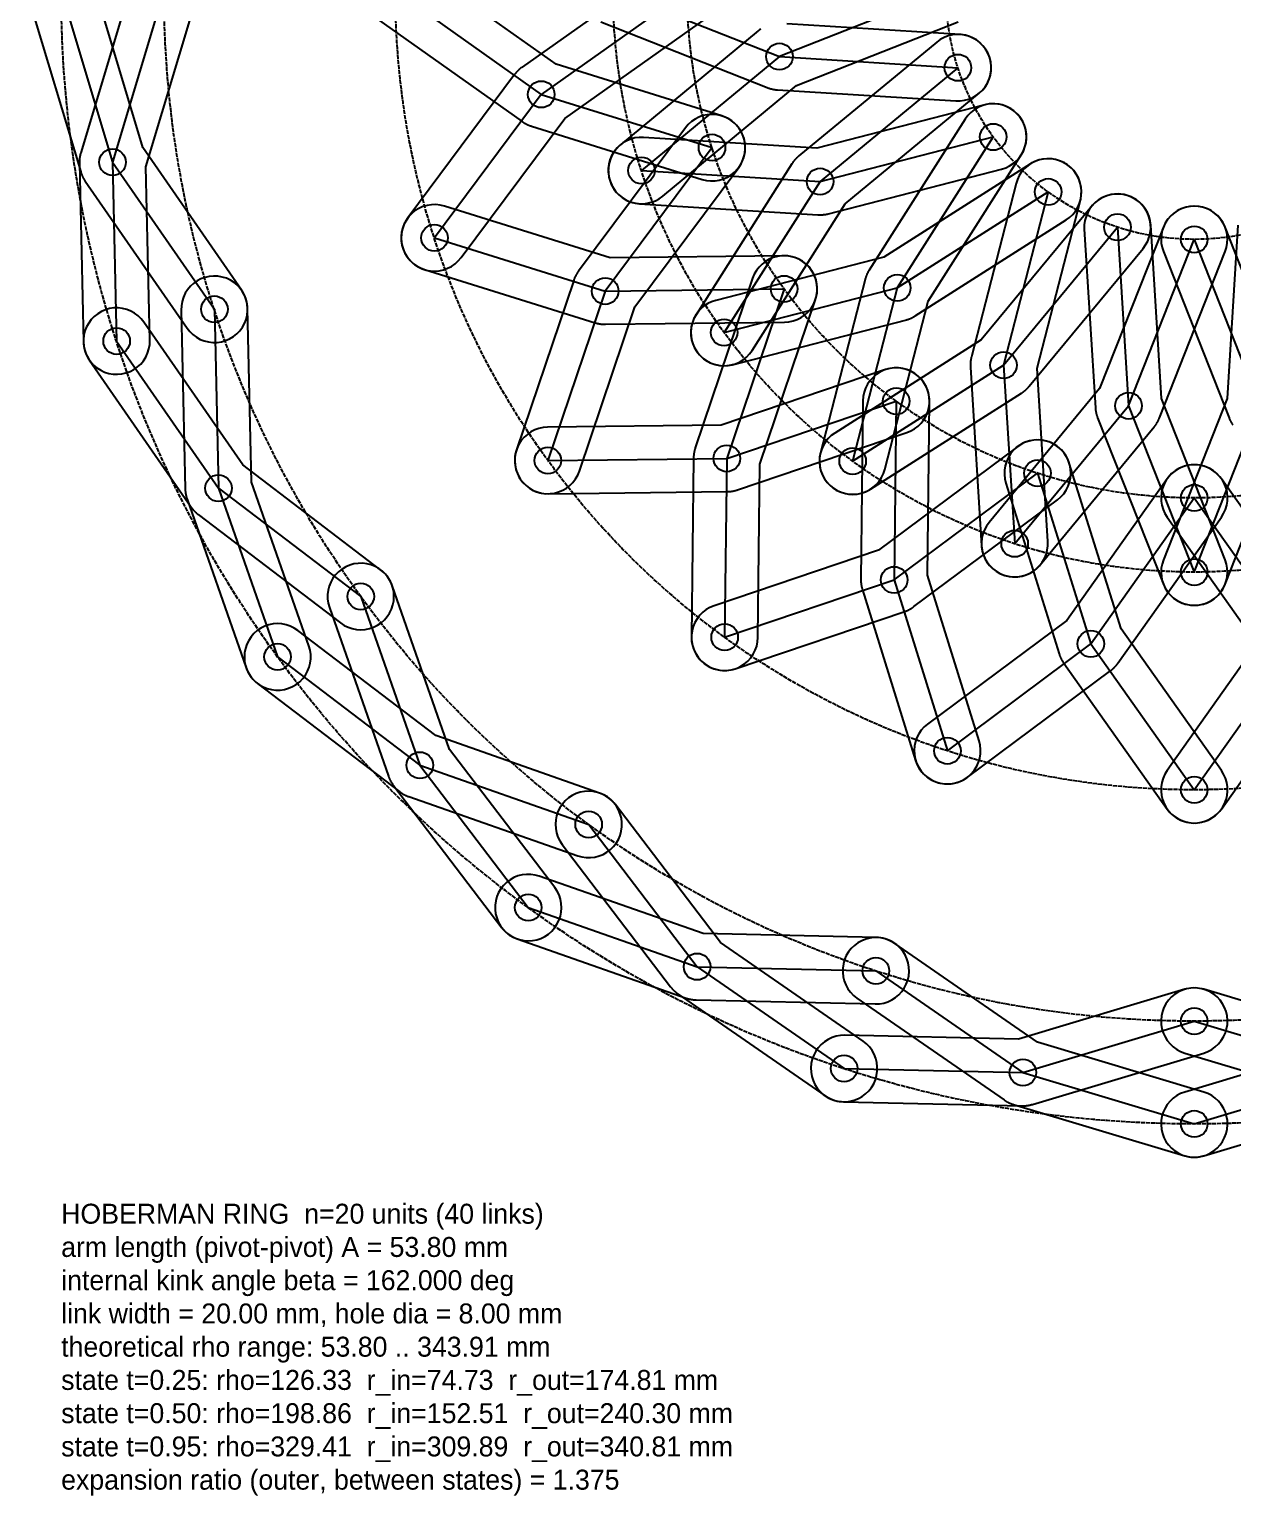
# Model space of a CAD drawing. Header units: millimetres. Extents: x -351 to 419, y -453 to 351.
# Drawn here: x -350.4 to 11.5, y -452.6 to -11.5 of the extents above; entities that cross this region are included whole.
import ezdxf

# ---------------------------------------------------------------- set-up
doc = ezdxf.new("R2010")
doc.units = ezdxf.units.MM
doc.linetypes.add('DASHED', pattern=[1.524, 1.27, -0.254])
for name, color, linetype in [('ANNOTATIONS', 7, 'Continuous'), ('SKELETON_25', 8, 'Continuous'), ('SKELETON_50', 8, 'Continuous'), ('SKELETON_95', 8, 'Continuous'), ('STATE_25', 3, 'Continuous'), ('STATE_50', 5, 'Continuous'), ('STATE_95', 5, 'Continuous')]:
    doc.layers.add(name, color=color, linetype=linetype)

msp = doc.modelspace()

# ---------------------------------------------------------------- linework, layer by layer
at = {"layer": 'SKELETON_25'}
for points in [[(-174.81, 0), (-124.77, -19.76), (-71.08, -23.09)], [(-74.73, 0), (-124.77, -19.76), (-166.26, -54.02)], [(-71.08, -23.09), (-112.56, -57.35), (-141.43, -102.75)], [(-166.26, -54.02), (-112.56, -57.35), (-60.46, -43.93)], [(-60.46, -43.93), (-89.33, -89.33), (-102.75, -141.43)], [(-141.43, -102.75), (-89.33, -89.33), (-43.93, -60.46)], [(-43.93, -60.46), (-57.35, -112.56), (-54.02, -166.26)], [(-102.75, -141.43), (-57.35, -112.56), (-23.09, -71.08)], [(-54.02, -166.26), (-19.76, -124.77), (0, -74.73)], [(-23.09, -71.08), (-19.76, -124.77), (0, -174.81)], [(0, -174.81), (19.76, -124.77), (23.09, -71.08)], [(0, -74.73), (19.76, -124.77), (54.02, -166.26)]]:
    msp.add_lwpolyline(points, dxfattribs=at)
at = {"layer": 'SKELETON_25', "linetype": 'DASHED'}
for radius in [174.81, 74.73]:
    msp.add_circle((0, 0), radius, dxfattribs=at)
at = {"layer": 'SKELETON_50'}
for points in [[(-240.3, 0), (-196.41, -31.11), (-145.05, -47.13)], [(-152.51, 0), (-196.41, -31.11), (-228.54, -74.26)], [(-145.05, -47.13), (-177.18, -90.28), (-194.41, -141.25)], [(-228.54, -74.26), (-177.18, -90.28), (-123.39, -89.65)], [(-123.39, -89.65), (-140.61, -140.61), (-141.25, -194.41)], [(-194.41, -141.25), (-140.61, -140.61), (-89.65, -123.39)], [(-89.65, -123.39), (-90.28, -177.18), (-74.26, -228.54)], [(-141.25, -194.41), (-90.28, -177.18), (-47.13, -145.05)], [(-47.13, -145.05), (-31.11, -196.41), (0, -240.3)], [(0, -240.3), (31.11, -196.41), (47.13, -145.05)], [(-74.26, -228.54), (-31.11, -196.41), (0, -152.51)], [(0, -152.51), (31.11, -196.41), (74.26, -228.54)]]:
    msp.add_lwpolyline(points, dxfattribs=at)
at = {"layer": 'SKELETON_50', "linetype": 'DASHED'}
for radius in [240.3, 152.51]:
    msp.add_circle((0, 0), radius, dxfattribs=at)
at = {"layer": 'SKELETON_95'}
for points in [[(-340.81, 0), (-325.35, -51.53), (-294.73, -95.76)], [(-309.89, 0), (-325.35, -51.53), (-324.13, -105.32)], [(-294.73, -95.76), (-293.5, -149.55), (-275.72, -200.32)], [(-324.13, -105.32), (-293.5, -149.55), (-250.71, -182.15)], [(-250.71, -182.15), (-232.93, -232.93), (-200.32, -275.72)], [(-275.72, -200.32), (-232.93, -232.93), (-182.15, -250.71)], [(-182.15, -250.71), (-149.55, -293.5), (-105.32, -324.13)], [(-200.32, -275.72), (-149.55, -293.5), (-95.76, -294.73)], [(-95.76, -294.73), (-51.53, -325.35), (0, -340.81)], [(0, -340.81), (51.53, -325.35), (95.76, -294.73)], [(-105.32, -324.13), (-51.53, -325.35), (0, -309.89)], [(0, -309.89), (51.53, -325.35), (105.32, -324.13)]]:
    msp.add_lwpolyline(points, dxfattribs=at)
at = {"layer": 'SKELETON_95', "linetype": 'DASHED'}
for radius in [340.81, 309.89]:
    msp.add_circle((0, 0), radius, dxfattribs=at)
at = {"layer": 'STATE_25'}
for points in [[(-178.49, -9.3), (-128.45, -29.06), (-128.32, -29.11), (-128.2, -29.16), (-128.08, -29.2), (-127.95, -29.24), (-127.83, -29.28), (-127.71, -29.32), (-127.58, -29.36), (-127.45, -29.4), (-127.33, -29.43), (-127.2, -29.46), (-127.07, -29.49), (-126.95, -29.52), (-126.82, -29.55), (-126.69, -29.58), (-126.56, -29.6), (-126.43, -29.62), (-126.3, -29.64), (-126.17, -29.66), (-126.04, -29.68), (-125.91, -29.7), (-125.78, -29.71), (-125.65, -29.72), (-125.52, -29.73), (-125.39, -29.74), (-71.7, -33.07), (-70.39, -33.07), (-69.09, -32.9), (-67.83, -32.55), (-66.62, -32.05), (-65.49, -31.39), (-64.46, -30.59), (-63.54, -29.66), (-62.74, -28.62), (-62.09, -27.49), (-61.6, -26.28), (-61.26, -25.01), (-61.1, -23.71), (-61.1, -22.41), (-61.28, -21.11), (-61.62, -19.85), (-62.12, -18.64), (-62.78, -17.51), (-63.58, -16.47), (-64.51, -15.55), (-65.55, -14.76), (-66.68, -14.11), (-67.9, -13.61), (-69.16, -13.28), (-70.46, -13.11), (-122.57, -9.88)], [(-130.41, -11.5), (-130.52, -11.58), (-130.62, -11.65), (-130.73, -11.73), (-130.83, -11.81), (-130.94, -11.89), (-131.04, -11.97), (-131.14, -12.05), (-172.62, -46.31), (-173.58, -47.21), (-174.4, -48.22), (-175.09, -49.33), (-175.63, -50.53), (-176, -51.78), (-176.21, -53.07), (-176.25, -54.38), (-176.12, -55.68), (-175.82, -56.95), (-175.35, -58.17), (-174.73, -59.33), (-173.97, -60.39), (-173.07, -61.34), (-172.06, -62.17), (-170.94, -62.85), (-169.75, -63.39), (-168.5, -63.77), (-167.21, -63.97), (-165.9, -64.01), (-164.6, -63.88), (-163.32, -63.58), (-162.1, -63.12), (-160.95, -62.5), (-159.89, -61.73), (-119.63, -28.48), (-71.06, -9.3)], [(28.48, -119.63), (9.3, -71.06), (8.74, -69.88), (8.03, -68.78), (7.19, -67.78), (6.22, -66.9), (5.14, -66.16), (3.98, -65.56), (2.75, -65.12), (1.47, -64.84), (0.17, -64.74), (-1.14, -64.8), (-2.43, -65.03), (-3.67, -65.43), (-4.86, -65.99), (-5.96, -66.7), (-6.95, -67.55), (-7.83, -68.52), (-8.58, -69.59), (-9.17, -70.75), (-9.62, -71.99), (-9.89, -73.26), (-10, -74.57), (-9.93, -75.88), (-9.7, -77.16), (-9.3, -78.41), (10.46, -128.45), (10.51, -128.57), (10.56, -128.69), (10.61, -128.81), (10.67, -128.93), (10.72, -129.05), (10.78, -129.16), (10.84, -129.28), (10.9, -129.4), (10.96, -129.51), (11.02, -129.63), (11.08, -129.74), (11.15, -129.86), (11.22, -129.97), (11.29, -130.08), (11.36, -130.19), (11.43, -130.3), (11.5, -130.41), (11.58, -130.52)], [(13.11, -70.46), (9.88, -122.57), (-9.3, -171.14), (-9.7, -172.38), (-9.93, -173.67), (-10, -174.98), (-9.89, -176.28), (-9.62, -177.56), (-9.17, -178.79), (-8.58, -179.95), (-7.83, -181.03), (-6.95, -182), (-5.96, -182.85), (-4.86, -183.55), (-3.67, -184.11), (-2.43, -184.51), (-1.14, -184.75), (0.17, -184.81), (1.47, -184.7), (2.75, -184.43), (3.98, -183.99), (5.14, -183.39), (6.22, -182.64), (7.19, -181.77), (8.03, -180.77), (8.74, -179.67), (9.3, -178.49), (29.06, -128.45)]]:
    msp.add_lwpolyline(points, dxfattribs=at)
for points in [[(-104.97, -64.05), (-64.71, -30.8), (-63.76, -29.91), (-62.93, -28.89), (-62.24, -27.78), (-61.71, -26.59), (-61.33, -25.34), (-61.12, -24.04), (-61.08, -22.74), (-61.22, -21.43), (-61.52, -20.16), (-61.98, -18.94), (-62.6, -17.79), (-63.37, -16.73), (-64.26, -15.77), (-65.28, -14.95), (-66.39, -14.26), (-67.58, -13.72), (-68.84, -13.35), (-70.13, -13.14), (-71.43, -13.1), (-72.74, -13.23), (-74.01, -13.53), (-75.23, -14), (-76.38, -14.62), (-77.44, -15.38), (-118.93, -49.64), (-119.03, -49.73), (-119.13, -49.81), (-119.22, -49.9), (-119.32, -49.99), (-119.42, -50.07), (-119.51, -50.16), (-119.61, -50.26), (-119.7, -50.35), (-119.79, -50.44), (-119.88, -50.54), (-119.97, -50.63), (-120.05, -50.73), (-120.14, -50.83), (-120.23, -50.93), (-120.31, -51.03), (-120.39, -51.13), (-120.47, -51.24), (-120.55, -51.34), (-120.63, -51.45), (-120.71, -51.55), (-120.78, -51.66), (-120.85, -51.77), (-120.93, -51.88), (-121, -51.99), (-149.86, -97.39), (-150.49, -98.53), (-150.97, -99.75), (-151.28, -101.02), (-151.42, -102.32), (-151.39, -103.63), (-151.19, -104.93), (-150.82, -106.18), (-150.29, -107.38), (-149.61, -108.5), (-148.79, -109.51), (-147.85, -110.42), (-146.79, -111.19), (-145.64, -111.82), (-144.42, -112.29), (-143.15, -112.6), (-141.85, -112.74), (-140.55, -112.71), (-139.25, -112.51), (-138, -112.15), (-136.8, -111.62), (-135.68, -110.94), (-134.66, -110.12), (-133.76, -109.17), (-132.99, -108.12)], [(-113.52, -47.27), (-165.64, -44.04), (-166.94, -44.04), (-168.24, -44.22), (-169.5, -44.56), (-170.71, -45.07), (-171.84, -45.72), (-172.88, -46.52), (-173.8, -47.45), (-174.59, -48.49), (-175.24, -49.63), (-175.74, -50.84), (-176.07, -52.1), (-176.24, -53.4), (-176.23, -54.71), (-176.06, -56), (-175.71, -57.27), (-175.21, -58.47), (-174.55, -59.6), (-173.75, -60.64), (-172.82, -61.56), (-171.78, -62.35), (-170.65, -63), (-169.44, -63.5), (-168.17, -63.83), (-166.88, -64), (-113.18, -67.33), (-113.05, -67.34), (-112.92, -67.35), (-112.79, -67.35), (-112.66, -67.35), (-112.52, -67.35), (-112.39, -67.35), (-112.26, -67.35), (-112.13, -67.34), (-112, -67.34), (-111.87, -67.33), (-111.74, -67.32), (-111.61, -67.31), (-111.48, -67.29), (-111.35, -67.28), (-111.22, -67.26), (-111.09, -67.24), (-110.96, -67.22), (-110.83, -67.2), (-110.7, -67.18), (-110.57, -67.15), (-110.45, -67.13), (-110.32, -67.1), (-110.19, -67.07), (-110.06, -67.04), (-57.97, -53.61), (-56.72, -53.2), (-55.54, -52.64), (-54.45, -51.92), (-53.46, -51.07), (-52.59, -50.09), (-51.85, -49.01), (-51.26, -47.84), (-50.83, -46.61), (-50.56, -45.33), (-50.46, -44.02), (-50.53, -42.72), (-50.78, -41.43), (-51.19, -40.19), (-51.75, -39.01), (-52.47, -37.92), (-53.32, -36.92), (-54.3, -36.05), (-55.38, -35.32), (-56.55, -34.73), (-57.78, -34.29), (-59.06, -34.03), (-60.37, -33.93), (-61.67, -34), (-62.96, -34.24)], [(-80.04, -93.36), (-52.02, -49.29), (-51.39, -48.15), (-50.92, -46.93), (-50.61, -45.66), (-50.47, -44.36), (-50.5, -43.05), (-50.7, -41.75), (-51.07, -40.5), (-51.6, -39.3), (-52.27, -38.18), (-53.09, -37.17), (-54.04, -36.26), (-55.1, -35.49), (-56.24, -34.86), (-57.46, -34.39), (-58.73, -34.08), (-60.03, -33.94), (-61.34, -33.97), (-62.63, -34.17), (-63.89, -34.53), (-65.09, -35.06), (-66.2, -35.74), (-67.22, -36.56), (-68.13, -37.51), (-68.9, -38.56), (-97.77, -83.96), (-97.84, -84.07), (-97.9, -84.18), (-97.97, -84.3), (-98.04, -84.41), (-98.1, -84.53), (-98.16, -84.64), (-98.22, -84.76), (-98.28, -84.87), (-98.34, -84.99), (-98.39, -85.11), (-98.45, -85.23), (-98.5, -85.35), (-98.55, -85.47), (-98.6, -85.59), (-98.65, -85.71), (-98.7, -85.83), (-98.74, -85.96), (-98.79, -86.08), (-98.83, -86.2), (-98.87, -86.33), (-98.91, -86.45), (-98.94, -86.58), (-98.98, -86.71), (-99.01, -86.83), (-112.44, -138.93), (-112.68, -140.22), (-112.75, -141.52), (-112.65, -142.83), (-112.39, -144.11), (-111.95, -145.34), (-111.36, -146.51), (-110.63, -147.59), (-109.75, -148.56), (-108.76, -149.42), (-107.67, -150.13), (-106.49, -150.7), (-105.25, -151.11), (-103.96, -151.35), (-102.66, -151.43), (-101.35, -151.33), (-100.07, -151.06), (-98.84, -150.63), (-97.67, -150.04), (-96.59, -149.3), (-95.61, -148.43), (-94.76, -147.44), (-94.04, -146.34), (-93.48, -145.16), (-93.07, -143.92)], [(-93.36, -80.04), (-143.92, -93.07), (-145.16, -93.48), (-146.34, -94.04), (-147.44, -94.76), (-148.43, -95.61), (-149.3, -96.59), (-150.04, -97.67), (-150.63, -98.84), (-151.06, -100.07), (-151.33, -101.35), (-151.43, -102.66), (-151.35, -103.96), (-151.11, -105.25), (-150.7, -106.49), (-150.13, -107.67), (-149.42, -108.76), (-148.56, -109.75), (-147.59, -110.63), (-146.51, -111.36), (-145.34, -111.95), (-144.11, -112.39), (-142.83, -112.65), (-141.52, -112.75), (-140.22, -112.68), (-138.93, -112.44), (-86.83, -99.01), (-86.71, -98.98), (-86.58, -98.94), (-86.45, -98.91), (-86.33, -98.87), (-86.2, -98.83), (-86.08, -98.79), (-85.96, -98.74), (-85.83, -98.7), (-85.71, -98.65), (-85.59, -98.6), (-85.47, -98.55), (-85.35, -98.5), (-85.23, -98.45), (-85.11, -98.39), (-84.99, -98.34), (-84.87, -98.28), (-84.76, -98.22), (-84.64, -98.16), (-84.53, -98.1), (-84.41, -98.04), (-84.3, -97.97), (-84.18, -97.9), (-84.07, -97.84), (-83.96, -97.77), (-38.56, -68.9), (-37.51, -68.13), (-36.56, -67.22), (-35.74, -66.2), (-35.06, -65.09), (-34.53, -63.89), (-34.17, -62.63), (-33.97, -61.34), (-33.94, -60.03), (-34.08, -58.73), (-34.39, -57.46), (-34.86, -56.24), (-35.49, -55.1), (-36.26, -54.04), (-37.17, -53.09), (-38.18, -52.27), (-39.3, -51.6), (-40.5, -51.07), (-41.75, -50.7), (-43.05, -50.5), (-44.36, -50.47), (-45.66, -50.61), (-46.93, -50.92), (-48.15, -51.39), (-49.29, -52.02)], [(-47.27, -113.52), (-34.24, -62.96), (-34, -61.67), (-33.93, -60.37), (-34.03, -59.06), (-34.29, -57.78), (-34.73, -56.55), (-35.32, -55.38), (-36.05, -54.3), (-36.92, -53.32), (-37.92, -52.47), (-39.01, -51.75), (-40.19, -51.19), (-41.43, -50.78), (-42.72, -50.53), (-44.02, -50.46), (-45.33, -50.56), (-46.61, -50.83), (-47.84, -51.26), (-49.01, -51.85), (-50.09, -52.59), (-51.07, -53.46), (-51.92, -54.45), (-52.64, -55.54), (-53.2, -56.72), (-53.61, -57.97), (-67.04, -110.06), (-67.07, -110.19), (-67.1, -110.32), (-67.13, -110.45), (-67.15, -110.57), (-67.18, -110.7), (-67.2, -110.83), (-67.22, -110.96), (-67.24, -111.09), (-67.26, -111.22), (-67.28, -111.35), (-67.29, -111.48), (-67.31, -111.61), (-67.32, -111.74), (-67.33, -111.87), (-67.34, -112), (-67.34, -112.13), (-67.35, -112.26), (-67.35, -112.39), (-67.35, -112.52), (-67.35, -112.66), (-67.35, -112.79), (-67.35, -112.92), (-67.34, -113.05), (-67.33, -113.18), (-64, -166.88), (-63.83, -168.17), (-63.5, -169.44), (-63, -170.65), (-62.35, -171.78), (-61.56, -172.82), (-60.64, -173.75), (-59.6, -174.55), (-58.47, -175.21), (-57.27, -175.71), (-56, -176.06), (-54.71, -176.23), (-53.4, -176.24), (-52.1, -176.07), (-50.84, -175.74), (-49.63, -175.24), (-48.49, -174.59), (-47.45, -173.8), (-46.52, -172.88), (-45.72, -171.84), (-45.07, -170.71), (-44.56, -169.5), (-44.22, -168.24), (-44.04, -166.94), (-44.04, -165.64)], [(-64.05, -104.97), (-108.12, -132.99), (-109.17, -133.76), (-110.12, -134.66), (-110.94, -135.68), (-111.62, -136.8), (-112.15, -138), (-112.51, -139.25), (-112.71, -140.55), (-112.74, -141.85), (-112.6, -143.15), (-112.29, -144.42), (-111.82, -145.64), (-111.19, -146.79), (-110.42, -147.85), (-109.51, -148.79), (-108.5, -149.61), (-107.38, -150.29), (-106.18, -150.82), (-104.93, -151.19), (-103.63, -151.39), (-102.32, -151.42), (-101.02, -151.28), (-99.75, -150.97), (-98.53, -150.49), (-97.39, -149.86), (-51.99, -121), (-51.88, -120.93), (-51.77, -120.85), (-51.66, -120.78), (-51.55, -120.71), (-51.45, -120.63), (-51.34, -120.55), (-51.24, -120.47), (-51.13, -120.39), (-51.03, -120.31), (-50.93, -120.23), (-50.83, -120.14), (-50.73, -120.05), (-50.63, -119.97), (-50.54, -119.88), (-50.44, -119.79), (-50.35, -119.7), (-50.26, -119.61), (-50.16, -119.51), (-50.07, -119.42), (-49.99, -119.32), (-49.9, -119.22), (-49.81, -119.13), (-49.73, -119.03), (-49.64, -118.93), (-15.38, -77.44), (-14.62, -76.38), (-14, -75.23), (-13.53, -74.01), (-13.23, -72.74), (-13.1, -71.43), (-13.14, -70.13), (-13.35, -68.84), (-13.72, -67.58), (-14.26, -66.39), (-14.95, -65.28), (-15.77, -64.26), (-16.73, -63.37), (-17.79, -62.6), (-18.94, -61.98), (-20.16, -61.52), (-21.43, -61.22), (-22.74, -61.08), (-24.04, -61.12), (-25.34, -61.33), (-26.59, -61.71), (-27.78, -62.24), (-28.89, -62.93), (-29.91, -63.76), (-30.8, -64.71)], [(-9.88, -122.57), (-13.11, -70.46), (-13.28, -69.16), (-13.61, -67.9), (-14.11, -66.68), (-14.76, -65.55), (-15.55, -64.51), (-16.47, -63.58), (-17.51, -62.78), (-18.64, -62.12), (-19.85, -61.62), (-21.11, -61.28), (-22.41, -61.1), (-23.71, -61.1), (-25.01, -61.26), (-26.28, -61.6), (-27.49, -62.09), (-28.62, -62.74), (-29.66, -63.54), (-30.59, -64.46), (-31.39, -65.49), (-32.05, -66.62), (-32.55, -67.83), (-32.9, -69.09), (-33.07, -70.39), (-33.07, -71.7), (-29.74, -125.39), (-29.73, -125.52), (-29.72, -125.65), (-29.71, -125.78), (-29.7, -125.91), (-29.68, -126.04), (-29.66, -126.17), (-29.64, -126.3), (-29.62, -126.43), (-29.6, -126.56), (-29.58, -126.69), (-29.55, -126.82), (-29.52, -126.95), (-29.49, -127.07), (-29.46, -127.2), (-29.43, -127.33), (-29.4, -127.45), (-29.36, -127.58), (-29.32, -127.71), (-29.28, -127.83), (-29.24, -127.95), (-29.2, -128.08), (-29.16, -128.2), (-29.11, -128.32), (-29.06, -128.45), (-9.3, -178.49), (-8.74, -179.67), (-8.03, -180.77), (-7.19, -181.77), (-6.22, -182.64), (-5.14, -183.39), (-3.98, -183.99), (-2.75, -184.43), (-1.47, -184.7), (-0.17, -184.81), (1.14, -184.75), (2.43, -184.51), (3.67, -184.11), (4.86, -183.55), (5.96, -182.85), (6.95, -182), (7.83, -181.03), (8.58, -179.95), (9.17, -178.79), (9.62, -177.56), (9.89, -176.28), (10, -174.98), (9.93, -173.67), (9.7, -172.38), (9.3, -171.14)], [(-28.48, -119.63), (-61.73, -159.89), (-62.5, -160.95), (-63.12, -162.1), (-63.58, -163.32), (-63.88, -164.6), (-64.01, -165.9), (-63.97, -167.21), (-63.77, -168.5), (-63.39, -169.75), (-62.85, -170.94), (-62.17, -172.06), (-61.34, -173.07), (-60.39, -173.97), (-59.33, -174.73), (-58.17, -175.35), (-56.95, -175.82), (-55.68, -176.12), (-54.38, -176.25), (-53.07, -176.21), (-51.78, -176), (-50.53, -175.63), (-49.33, -175.09), (-48.22, -174.4), (-47.21, -173.58), (-46.31, -172.62), (-12.05, -131.14), (-11.97, -131.04), (-11.89, -130.94), (-11.81, -130.83), (-11.73, -130.73), (-11.65, -130.62), (-11.58, -130.52), (-11.5, -130.41), (-11.43, -130.3), (-11.36, -130.19), (-11.29, -130.08), (-11.22, -129.97), (-11.15, -129.86), (-11.08, -129.74), (-11.02, -129.63), (-10.96, -129.51), (-10.9, -129.4), (-10.84, -129.28), (-10.78, -129.16), (-10.72, -129.05), (-10.67, -128.93), (-10.61, -128.81), (-10.56, -128.69), (-10.51, -128.57), (-10.46, -128.45), (9.3, -78.41), (9.7, -77.16), (9.93, -75.88), (10, -74.57), (9.89, -73.26), (9.62, -71.99), (9.17, -70.75), (8.58, -69.59), (7.83, -68.52), (6.95, -67.55), (5.96, -66.7), (4.86, -65.99), (3.67, -65.43), (2.43, -65.03), (1.14, -64.8), (-0.17, -64.74), (-1.47, -64.84), (-2.75, -65.12), (-3.98, -65.56), (-5.14, -66.16), (-6.22, -66.9), (-7.19, -67.78), (-8.03, -68.78), (-8.74, -69.88), (-9.3, -71.06)]]:
    msp.add_lwpolyline(points, close=True, dxfattribs=at)
for centre in [(-124.77, -19.76), (-124.77, -19.76), (-71.08, -23.09), (-71.08, -23.09), (-60.46, -43.93), (-60.46, -43.93), (-166.26, -54.02), (-166.26, -54.02), (-112.56, -57.35), (-112.56, -57.35), (-43.93, -60.46), (-43.93, -60.46), (-23.09, -71.08), (-23.09, -71.08), (0, -74.73), (0, -74.73), (-89.33, -89.33), (-89.33, -89.33), (-141.43, -102.75), (-141.43, -102.75), (-57.35, -112.56), (-57.35, -112.56), (-19.76, -124.77), (-19.76, -124.77), (-102.75, -141.43), (-102.75, -141.43), (-54.02, -166.26), (-54.02, -166.26), (0, -174.81), (0, -174.81)]:
    msp.add_circle(centre, 4, dxfattribs=at)
at = {"layer": 'STATE_50'}
for points in [[(-246.09, -8.16), (-202.19, -39.27), (-202.08, -39.34), (-201.98, -39.42), (-201.87, -39.49), (-201.76, -39.56), (-201.64, -39.63), (-201.53, -39.7), (-201.42, -39.76), (-201.31, -39.83), (-201.19, -39.89), (-201.08, -39.95), (-200.96, -40.01), (-200.84, -40.07), (-200.73, -40.13), (-200.61, -40.18), (-200.49, -40.24), (-200.37, -40.29), (-200.25, -40.34), (-200.13, -40.39), (-200, -40.44), (-199.88, -40.49), (-199.76, -40.53), (-199.64, -40.57), (-199.51, -40.61), (-199.39, -40.65), (-148.03, -56.68), (-146.76, -56.98), (-145.46, -57.12), (-144.15, -57.09), (-142.86, -56.89), (-141.6, -56.52), (-140.41, -55.99), (-139.29, -55.3), (-138.27, -54.48), (-137.37, -53.53), (-136.6, -52.48), (-135.97, -51.33), (-135.5, -50.11), (-135.2, -48.84), (-135.06, -47.54), (-135.09, -46.23), (-135.29, -44.94), (-135.66, -43.68), (-136.19, -42.48), (-136.88, -41.37), (-137.7, -40.35), (-138.65, -39.45), (-139.7, -38.68), (-140.85, -38.05), (-142.07, -37.58), (-191.92, -22.03), (-234.52, 8.16)], [(-158.3, 8.16), (-202.19, -22.95), (-202.3, -23.03), (-202.4, -23.1), (-202.51, -23.18), (-202.61, -23.26), (-202.71, -23.34), (-202.81, -23.43), (-202.91, -23.51), (-203.01, -23.6), (-203.11, -23.69), (-203.21, -23.77), (-203.3, -23.86), (-203.4, -23.95), (-203.49, -24.05), (-203.58, -24.14), (-203.67, -24.23), (-203.76, -24.33), (-203.85, -24.43), (-203.94, -24.52), (-204.02, -24.62), (-204.11, -24.72), (-204.19, -24.83), (-204.27, -24.93), (-204.35, -25.03), (-204.43, -25.14), (-236.56, -68.29), (-237.27, -69.38), (-237.83, -70.56), (-238.24, -71.81), (-238.47, -73.1), (-238.54, -74.4), (-238.44, -75.71), (-238.16, -76.98), (-237.72, -78.22), (-237.13, -79.38), (-236.39, -80.46), (-235.51, -81.43), (-234.51, -82.28), (-233.42, -82.99), (-232.24, -83.55), (-230.99, -83.95), (-229.7, -84.19), (-228.4, -84.26), (-227.09, -84.15), (-225.81, -83.88), (-224.58, -83.44), (-223.42, -82.85), (-222.34, -82.1), (-221.37, -81.23), (-220.52, -80.23), (-189.33, -38.35), (-146.73, -8.16)], [(38.35, -189.33), (8.16, -146.73), (7.33, -145.72), (6.38, -144.82), (5.33, -144.05), (4.17, -143.43), (2.95, -142.96), (1.68, -142.66), (0.38, -142.52), (-0.93, -142.56), (-2.22, -142.76), (-3.47, -143.14), (-4.67, -143.67), (-5.78, -144.36), (-6.8, -145.18), (-7.7, -146.13), (-8.46, -147.19), (-9.09, -148.34), (-9.55, -149.56), (-9.86, -150.83), (-9.99, -152.13), (-9.96, -153.44), (-9.75, -154.73), (-9.38, -155.99), (-8.84, -157.18), (-8.16, -158.3), (22.95, -202.19)], [(22.03, -191.92), (-8.16, -234.52), (-8.84, -235.64), (-9.38, -236.83), (-9.75, -238.08), (-9.96, -239.38), (-9.99, -240.68), (-9.86, -241.98), (-9.55, -243.26), (-9.09, -244.48), (-8.46, -245.63), (-7.7, -246.69), (-6.8, -247.64), (-5.78, -248.46), (-4.67, -249.15), (-3.47, -249.68), (-2.22, -250.05), (-0.93, -250.26), (0.38, -250.3), (1.68, -250.16), (2.95, -249.86), (4.17, -249.39), (5.33, -248.77), (6.38, -248), (7.33, -247.1), (8.16, -246.09), (39.27, -202.19)]]:
    msp.add_lwpolyline(points, dxfattribs=at)
for points in [[(-168.22, -94.98), (-137.03, -53.1), (-136.32, -52), (-135.76, -50.82), (-135.35, -49.58), (-135.12, -48.29), (-135.05, -46.99), (-135.16, -45.68), (-135.43, -44.4), (-135.87, -43.17), (-136.46, -42.01), (-137.2, -40.93), (-138.08, -39.96), (-139.08, -39.11), (-140.17, -38.4), (-141.36, -37.84), (-142.6, -37.43), (-143.89, -37.2), (-145.19, -37.13), (-146.5, -37.23), (-147.78, -37.51), (-149.01, -37.95), (-150.17, -38.54), (-151.25, -39.28), (-152.22, -40.16), (-153.07, -41.16), (-185.2, -84.31), (-185.28, -84.41), (-185.36, -84.52), (-185.43, -84.63), (-185.5, -84.73), (-185.58, -84.84), (-185.65, -84.95), (-185.72, -85.07), (-185.78, -85.18), (-185.85, -85.29), (-185.91, -85.4), (-185.98, -85.52), (-186.04, -85.63), (-186.1, -85.75), (-186.16, -85.87), (-186.21, -85.99), (-186.27, -86.1), (-186.32, -86.22), (-186.38, -86.34), (-186.43, -86.46), (-186.48, -86.59), (-186.52, -86.71), (-186.57, -86.83), (-186.61, -86.95), (-186.66, -87.08), (-203.88, -138.04), (-204.22, -139.31), (-204.39, -140.61), (-204.39, -141.91), (-204.21, -143.21), (-203.87, -144.47), (-203.37, -145.68), (-202.72, -146.81), (-201.92, -147.85), (-200.99, -148.77), (-199.95, -149.57), (-198.82, -150.22), (-197.61, -150.72), (-196.35, -151.06), (-195.05, -151.23), (-193.74, -151.22), (-192.45, -151.05), (-191.18, -150.71), (-189.97, -150.21), (-188.84, -149.55), (-187.81, -148.76), (-186.88, -147.83), (-186.09, -146.79), (-185.43, -145.66), (-184.94, -144.45)], [(-175.72, -80.26), (-225.56, -64.71), (-226.84, -64.4), (-228.14, -64.27), (-229.44, -64.3), (-230.74, -64.5), (-231.99, -64.87), (-233.19, -65.4), (-234.3, -66.08), (-235.32, -66.91), (-236.22, -67.85), (-236.99, -68.91), (-237.62, -70.06), (-238.09, -71.28), (-238.4, -72.55), (-238.53, -73.85), (-238.5, -75.16), (-238.3, -76.45), (-237.93, -77.71), (-237.4, -78.9), (-236.72, -80.02), (-235.89, -81.04), (-234.95, -81.94), (-233.89, -82.71), (-232.74, -83.33), (-231.52, -83.8), (-180.16, -99.83), (-180.04, -99.86), (-179.91, -99.9), (-179.78, -99.94), (-179.66, -99.97), (-179.53, -100), (-179.4, -100.03), (-179.27, -100.06), (-179.15, -100.08), (-179.02, -100.11), (-178.89, -100.13), (-178.76, -100.15), (-178.63, -100.17), (-178.5, -100.19), (-178.37, -100.21), (-178.24, -100.22), (-178.11, -100.24), (-177.98, -100.25), (-177.85, -100.26), (-177.72, -100.26), (-177.59, -100.27), (-177.46, -100.28), (-177.33, -100.28), (-177.2, -100.28), (-177.07, -100.28), (-123.27, -99.64), (-121.96, -99.54), (-120.68, -99.27), (-119.45, -98.84), (-118.28, -98.25), (-117.21, -97.51), (-116.23, -96.63), (-115.38, -95.64), (-114.67, -94.54), (-114.1, -93.36), (-113.7, -92.12), (-113.46, -90.83), (-113.39, -89.53), (-113.49, -88.22), (-113.76, -86.94), (-114.19, -85.71), (-114.79, -84.54), (-115.53, -83.46), (-116.4, -82.49), (-117.39, -81.64), (-118.49, -80.93), (-119.67, -80.36), (-120.91, -79.96), (-122.2, -79.72), (-123.5, -79.65)], [(-130.63, -142.31), (-113.91, -92.85), (-113.58, -91.58), (-113.41, -90.29), (-113.41, -88.98), (-113.58, -87.68), (-113.92, -86.42), (-114.42, -85.21), (-115.08, -84.08), (-115.88, -83.04), (-116.8, -82.12), (-117.84, -81.32), (-118.98, -80.67), (-120.18, -80.17), (-121.45, -79.84), (-122.75, -79.67), (-124.05, -79.67), (-125.35, -79.84), (-126.61, -80.18), (-127.82, -80.68), (-128.95, -81.34), (-129.99, -82.14), (-130.91, -83.06), (-131.71, -84.1), (-132.36, -85.23), (-132.86, -86.44), (-150.09, -137.41), (-150.13, -137.54), (-150.17, -137.66), (-150.21, -137.79), (-150.24, -137.91), (-150.28, -138.04), (-150.31, -138.16), (-150.34, -138.29), (-150.37, -138.42), (-150.4, -138.55), (-150.42, -138.68), (-150.45, -138.8), (-150.47, -138.93), (-150.49, -139.06), (-150.51, -139.19), (-150.53, -139.32), (-150.55, -139.45), (-150.56, -139.58), (-150.57, -139.71), (-150.58, -139.84), (-150.59, -139.97), (-150.6, -140.1), (-150.61, -140.23), (-150.61, -140.36), (-150.61, -140.5), (-151.25, -194.29), (-151.18, -195.6), (-150.94, -196.88), (-150.53, -198.13), (-149.97, -199.31), (-149.25, -200.4), (-148.4, -201.4), (-147.43, -202.27), (-146.35, -203.01), (-145.18, -203.6), (-143.95, -204.04), (-142.67, -204.31), (-141.36, -204.41), (-140.06, -204.34), (-138.77, -204.1), (-137.53, -203.69), (-136.35, -203.13), (-135.25, -202.41), (-134.26, -201.56), (-133.39, -200.59), (-132.65, -199.51), (-132.05, -198.34), (-131.62, -197.11), (-131.35, -195.83), (-131.25, -194.53)], [(-142.31, -130.63), (-194.53, -131.25), (-195.83, -131.35), (-197.11, -131.62), (-198.34, -132.05), (-199.51, -132.65), (-200.59, -133.39), (-201.56, -134.26), (-202.41, -135.25), (-203.13, -136.35), (-203.69, -137.53), (-204.1, -138.77), (-204.34, -140.06), (-204.41, -141.36), (-204.31, -142.67), (-204.04, -143.95), (-203.6, -145.18), (-203.01, -146.35), (-202.27, -147.43), (-201.4, -148.4), (-200.4, -149.25), (-199.31, -149.97), (-198.13, -150.53), (-196.88, -150.94), (-195.6, -151.18), (-194.29, -151.25), (-140.5, -150.61), (-140.36, -150.61), (-140.23, -150.61), (-140.1, -150.6), (-139.97, -150.59), (-139.84, -150.58), (-139.71, -150.57), (-139.58, -150.56), (-139.45, -150.55), (-139.32, -150.53), (-139.19, -150.51), (-139.06, -150.49), (-138.93, -150.47), (-138.8, -150.45), (-138.68, -150.42), (-138.55, -150.4), (-138.42, -150.37), (-138.29, -150.34), (-138.16, -150.31), (-138.04, -150.28), (-137.91, -150.24), (-137.79, -150.21), (-137.66, -150.17), (-137.54, -150.13), (-137.41, -150.09), (-86.44, -132.86), (-85.23, -132.36), (-84.1, -131.71), (-83.06, -130.91), (-82.14, -129.99), (-81.34, -128.95), (-80.68, -127.82), (-80.18, -126.61), (-79.84, -125.35), (-79.67, -124.05), (-79.67, -122.75), (-79.84, -121.45), (-80.17, -120.18), (-80.67, -118.98), (-81.32, -117.84), (-82.12, -116.8), (-83.04, -115.88), (-84.08, -115.08), (-85.21, -114.42), (-86.42, -113.92), (-87.68, -113.58), (-88.98, -113.41), (-90.29, -113.41), (-91.58, -113.58), (-92.85, -113.91)], [(-80.26, -175.72), (-79.65, -123.5), (-79.72, -122.2), (-79.96, -120.91), (-80.36, -119.67), (-80.93, -118.49), (-81.64, -117.39), (-82.49, -116.4), (-83.46, -115.53), (-84.54, -114.79), (-85.71, -114.19), (-86.94, -113.76), (-88.22, -113.49), (-89.53, -113.39), (-90.83, -113.46), (-92.12, -113.7), (-93.36, -114.1), (-94.54, -114.67), (-95.64, -115.38), (-96.63, -116.23), (-97.51, -117.21), (-98.25, -118.28), (-98.84, -119.45), (-99.27, -120.68), (-99.54, -121.96), (-99.64, -123.27), (-100.28, -177.07), (-100.28, -177.2), (-100.28, -177.33), (-100.28, -177.46), (-100.27, -177.59), (-100.26, -177.72), (-100.26, -177.85), (-100.25, -177.98), (-100.24, -178.11), (-100.22, -178.24), (-100.21, -178.37), (-100.19, -178.5), (-100.17, -178.63), (-100.15, -178.76), (-100.13, -178.89), (-100.11, -179.02), (-100.08, -179.15), (-100.06, -179.27), (-100.03, -179.4), (-100, -179.53), (-99.97, -179.66), (-99.94, -179.78), (-99.9, -179.91), (-99.86, -180.04), (-99.83, -180.16), (-83.8, -231.52), (-83.33, -232.74), (-82.71, -233.89), (-81.94, -234.95), (-81.04, -235.89), (-80.02, -236.72), (-78.9, -237.4), (-77.71, -237.93), (-76.45, -238.3), (-75.16, -238.5), (-73.85, -238.53), (-72.55, -238.4), (-71.28, -238.09), (-70.06, -237.62), (-68.91, -236.99), (-67.85, -236.22), (-66.91, -235.32), (-66.08, -234.3), (-65.4, -233.19), (-64.87, -231.99), (-64.5, -230.74), (-64.3, -229.44), (-64.27, -228.14), (-64.4, -226.84), (-64.71, -225.56)], [(-94.98, -168.22), (-144.45, -184.94), (-145.66, -185.43), (-146.79, -186.09), (-147.83, -186.88), (-148.76, -187.81), (-149.55, -188.84), (-150.21, -189.97), (-150.71, -191.18), (-151.05, -192.45), (-151.22, -193.74), (-151.23, -195.05), (-151.06, -196.35), (-150.72, -197.61), (-150.22, -198.82), (-149.57, -199.95), (-148.77, -200.99), (-147.85, -201.92), (-146.81, -202.72), (-145.68, -203.37), (-144.47, -203.87), (-143.21, -204.21), (-141.91, -204.39), (-140.61, -204.39), (-139.31, -204.22), (-138.04, -203.88), (-87.08, -186.66), (-86.95, -186.61), (-86.83, -186.57), (-86.71, -186.52), (-86.59, -186.48), (-86.46, -186.43), (-86.34, -186.38), (-86.22, -186.32), (-86.1, -186.27), (-85.99, -186.21), (-85.87, -186.16), (-85.75, -186.1), (-85.63, -186.04), (-85.52, -185.98), (-85.4, -185.91), (-85.29, -185.85), (-85.18, -185.78), (-85.07, -185.72), (-84.95, -185.65), (-84.84, -185.58), (-84.73, -185.5), (-84.63, -185.43), (-84.52, -185.36), (-84.41, -185.28), (-84.31, -185.2), (-41.16, -153.07), (-40.16, -152.22), (-39.28, -151.25), (-38.54, -150.17), (-37.95, -149.01), (-37.51, -147.78), (-37.23, -146.5), (-37.13, -145.19), (-37.2, -143.89), (-37.43, -142.6), (-37.84, -141.36), (-38.4, -140.17), (-39.11, -139.08), (-39.96, -138.08), (-40.93, -137.2), (-42.01, -136.46), (-43.17, -135.87), (-44.4, -135.43), (-45.68, -135.16), (-46.99, -135.05), (-48.29, -135.12), (-49.58, -135.35), (-50.82, -135.76), (-52, -136.32), (-53.1, -137.03)], [(-22.03, -191.92), (-37.58, -142.07), (-38.05, -140.85), (-38.68, -139.7), (-39.45, -138.65), (-40.35, -137.7), (-41.37, -136.88), (-42.48, -136.19), (-43.68, -135.66), (-44.94, -135.29), (-46.23, -135.09), (-47.54, -135.06), (-48.84, -135.2), (-50.11, -135.5), (-51.33, -135.97), (-52.48, -136.6), (-53.53, -137.37), (-54.48, -138.27), (-55.3, -139.29), (-55.99, -140.41), (-56.52, -141.6), (-56.89, -142.86), (-57.09, -144.15), (-57.12, -145.46), (-56.98, -146.76), (-56.68, -148.03), (-40.65, -199.39), (-40.61, -199.51), (-40.57, -199.64), (-40.53, -199.76), (-40.49, -199.88), (-40.44, -200), (-40.39, -200.13), (-40.34, -200.25), (-40.29, -200.37), (-40.24, -200.49), (-40.18, -200.61), (-40.13, -200.73), (-40.07, -200.84), (-40.01, -200.96), (-39.95, -201.08), (-39.89, -201.19), (-39.83, -201.31), (-39.76, -201.42), (-39.7, -201.53), (-39.63, -201.64), (-39.56, -201.76), (-39.49, -201.87), (-39.42, -201.98), (-39.34, -202.08), (-39.27, -202.19), (-8.16, -246.09), (-7.33, -247.1), (-6.38, -248), (-5.33, -248.77), (-4.17, -249.39), (-2.95, -249.86), (-1.68, -250.16), (-0.38, -250.3), (0.93, -250.26), (2.22, -250.05), (3.47, -249.68), (4.67, -249.15), (5.78, -248.46), (6.8, -247.64), (7.7, -246.69), (8.46, -245.63), (9.09, -244.48), (9.55, -243.26), (9.86, -241.98), (9.99, -240.68), (9.96, -239.38), (9.75, -238.08), (9.38, -236.83), (8.84, -235.64), (8.16, -234.52)], [(-38.35, -189.33), (-80.23, -220.52), (-81.23, -221.37), (-82.1, -222.34), (-82.85, -223.42), (-83.44, -224.58), (-83.88, -225.81), (-84.15, -227.09), (-84.26, -228.4), (-84.19, -229.7), (-83.95, -230.99), (-83.55, -232.24), (-82.99, -233.42), (-82.28, -234.51), (-81.43, -235.51), (-80.46, -236.39), (-79.38, -237.13), (-78.22, -237.72), (-76.98, -238.16), (-75.71, -238.44), (-74.4, -238.54), (-73.1, -238.47), (-71.81, -238.24), (-70.56, -237.83), (-69.38, -237.27), (-68.29, -236.56), (-25.14, -204.43), (-25.03, -204.35), (-24.93, -204.27), (-24.83, -204.19), (-24.72, -204.11), (-24.62, -204.02), (-24.52, -203.94), (-24.43, -203.85), (-24.33, -203.76), (-24.23, -203.67), (-24.14, -203.58), (-24.05, -203.49), (-23.95, -203.4), (-23.86, -203.3), (-23.77, -203.21), (-23.69, -203.11), (-23.6, -203.01), (-23.51, -202.91), (-23.43, -202.81), (-23.34, -202.71), (-23.26, -202.61), (-23.18, -202.51), (-23.1, -202.4), (-23.03, -202.3), (-22.95, -202.19), (8.16, -158.3), (8.84, -157.18), (9.38, -155.99), (9.75, -154.73), (9.96, -153.44), (9.99, -152.13), (9.86, -150.83), (9.55, -149.56), (9.09, -148.34), (8.46, -147.19), (7.7, -146.13), (6.8, -145.18), (5.78, -144.36), (4.67, -143.67), (3.47, -143.14), (2.22, -142.76), (0.93, -142.56), (-0.38, -142.52), (-1.68, -142.66), (-2.95, -142.96), (-4.17, -143.43), (-5.33, -144.05), (-6.38, -144.82), (-7.33, -145.72), (-8.16, -146.73)]]:
    msp.add_lwpolyline(points, close=True, dxfattribs=at)
for centre in [(-196.41, -31.11), (-196.41, -31.11), (-145.05, -47.13), (-145.05, -47.13), (-228.54, -74.26), (-228.54, -74.26), (-177.18, -90.28), (-177.18, -90.28), (-123.39, -89.65), (-123.39, -89.65), (-89.65, -123.39), (-89.65, -123.39), (-140.61, -140.61), (-140.61, -140.61), (-194.41, -141.25), (-194.41, -141.25), (-47.13, -145.05), (-47.13, -145.05), (0, -152.51), (0, -152.51), (-90.28, -177.18), (-90.28, -177.18), (-141.25, -194.41), (-141.25, -194.41), (-31.11, -196.41), (-31.11, -196.41), (-74.26, -228.54), (-74.26, -228.54), (0, -240.3), (0, -240.3)]:
    msp.add_circle(centre, 4, dxfattribs=at)
at = {"layer": 'STATE_95'}
for points in [[(-350.39, -2.87), (-334.93, -54.4), (-334.89, -54.53), (-334.85, -54.65), (-334.81, -54.78), (-334.77, -54.9), (-334.72, -55.02), (-334.68, -55.15), (-334.63, -55.27), (-334.58, -55.39), (-334.53, -55.51), (-334.47, -55.63), (-334.42, -55.75), (-334.36, -55.87), (-334.31, -55.98), (-334.25, -56.1), (-334.19, -56.22), (-334.12, -56.33), (-334.06, -56.45), (-334, -56.56), (-333.93, -56.67), (-333.86, -56.79), (-333.79, -56.9), (-333.72, -57.01), (-333.65, -57.12), (-333.57, -57.22), (-302.95, -101.45), (-302.13, -102.48), (-301.19, -103.39), (-300.14, -104.17), (-299, -104.8), (-297.78, -105.28), (-296.51, -105.6), (-295.21, -105.75), (-293.91, -105.73), (-292.61, -105.54), (-291.35, -105.18), (-290.15, -104.66), (-289.03, -103.98), (-288.01, -103.17), (-287.1, -102.23), (-286.32, -101.18), (-285.68, -100.04), (-285.2, -98.82), (-284.89, -97.55), (-284.74, -96.25), (-284.76, -94.94), (-284.95, -93.65), (-285.31, -92.39), (-285.83, -91.19), (-286.5, -90.07), (-316.23, -47.14), (-331.23, 2.87)], [(-319.47, 2.87), (-334.93, -48.66), (-334.97, -48.78), (-335, -48.91), (-335.04, -49.04), (-335.07, -49.16), (-335.1, -49.29), (-335.13, -49.42), (-335.15, -49.55), (-335.18, -49.67), (-335.2, -49.8), (-335.22, -49.93), (-335.24, -50.06), (-335.26, -50.19), (-335.28, -50.32), (-335.29, -50.45), (-335.31, -50.58), (-335.32, -50.71), (-335.33, -50.84), (-335.34, -50.97), (-335.34, -51.1), (-335.35, -51.23), (-335.35, -51.36), (-335.35, -51.5), (-335.35, -51.63), (-335.35, -51.76), (-334.13, -105.54), (-334.01, -106.85), (-333.73, -108.12), (-333.28, -109.35), (-332.68, -110.51), (-331.93, -111.58), (-331.04, -112.55), (-330.04, -113.39), (-328.93, -114.09), (-327.75, -114.64), (-326.5, -115.03), (-325.21, -115.26), (-323.91, -115.31), (-322.6, -115.2), (-321.33, -114.92), (-320.1, -114.47), (-318.94, -113.86), (-317.87, -113.11), (-316.9, -112.23), (-316.06, -111.22), (-315.36, -110.12), (-314.81, -108.93), (-314.42, -107.69), (-314.19, -106.4), (-314.13, -105.09), (-315.32, -52.89), (-300.31, -2.87)], [(52.89, -315.32), (2.87, -300.31), (1.6, -300.02), (0.3, -299.9), (-1.01, -299.94), (-2.3, -300.16), (-3.55, -300.54), (-4.74, -301.09), (-5.85, -301.78), (-6.86, -302.61), (-7.75, -303.57), (-8.51, -304.64), (-9.12, -305.79), (-9.58, -307.02), (-9.87, -308.29), (-10, -309.6), (-9.95, -310.9), (-9.73, -312.19), (-9.35, -313.44), (-8.8, -314.63), (-8.11, -315.74), (-7.28, -316.75), (-6.32, -317.64), (-5.25, -318.4), (-4.1, -319.01), (-2.87, -319.47), (48.66, -334.93)], [(47.14, -316.23), (-2.87, -331.23), (-4.1, -331.69), (-5.25, -332.3), (-6.32, -333.06), (-7.28, -333.95), (-8.11, -334.96), (-8.8, -336.07), (-9.35, -337.26), (-9.73, -338.51), (-9.95, -339.8), (-10, -341.11), (-9.87, -342.41), (-9.58, -343.69), (-9.12, -344.91), (-8.51, -346.07), (-7.75, -347.13), (-6.86, -348.09), (-5.85, -348.92), (-4.74, -349.62), (-3.55, -350.16), (-2.3, -350.54), (-1.01, -350.76), (0.3, -350.81), (1.6, -350.68), (2.87, -350.39), (54.4, -334.93)]]:
    msp.add_lwpolyline(points, dxfattribs=at)
for points in [[(-283.54, -147.74), (-284.73, -95.54), (-284.84, -94.23), (-285.13, -92.96), (-285.58, -91.73), (-286.18, -90.57), (-286.93, -89.5), (-287.82, -88.53), (-288.82, -87.69), (-289.92, -86.99), (-291.11, -86.44), (-292.36, -86.05), (-293.65, -85.82), (-294.95, -85.76), (-296.26, -85.88), (-297.53, -86.16), (-298.76, -86.61), (-299.92, -87.22), (-300.99, -87.97), (-301.96, -88.85), (-302.79, -89.86), (-303.5, -90.96), (-304.05, -92.15), (-304.44, -93.39), (-304.67, -94.68), (-304.72, -95.99), (-303.5, -149.78), (-303.5, -149.91), (-303.49, -150.04), (-303.49, -150.17), (-303.48, -150.3), (-303.47, -150.43), (-303.45, -150.56), (-303.44, -150.69), (-303.42, -150.82), (-303.41, -150.95), (-303.39, -151.08), (-303.37, -151.21), (-303.34, -151.34), (-303.32, -151.46), (-303.29, -151.59), (-303.27, -151.72), (-303.24, -151.85), (-303.21, -151.98), (-303.17, -152.1), (-303.14, -152.23), (-303.1, -152.35), (-303.07, -152.48), (-303.03, -152.61), (-302.99, -152.73), (-302.94, -152.85), (-285.16, -203.63), (-284.65, -204.83), (-283.98, -205.96), (-283.18, -206.99), (-282.24, -207.91), (-281.2, -208.69), (-280.06, -209.34), (-278.85, -209.82), (-277.58, -210.15), (-276.28, -210.31), (-274.97, -210.3), (-273.68, -210.11), (-272.42, -209.76), (-271.21, -209.25), (-270.09, -208.59), (-269.06, -207.78), (-268.14, -206.85), (-267.36, -205.8), (-266.71, -204.66), (-266.22, -203.45), (-265.9, -202.18), (-265.74, -200.88), (-265.75, -199.58), (-265.93, -198.28), (-266.29, -197.02)], [(-286.19, -142.55), (-315.91, -99.62), (-316.72, -98.6), (-317.66, -97.69), (-318.72, -96.91), (-319.86, -96.28), (-321.08, -95.8), (-322.34, -95.48), (-323.64, -95.33), (-324.95, -95.35), (-326.25, -95.54), (-327.5, -95.9), (-328.7, -96.42), (-329.83, -97.1), (-330.85, -97.91), (-331.76, -98.85), (-332.54, -99.9), (-333.17, -101.04), (-333.65, -102.26), (-333.97, -103.53), (-334.12, -104.83), (-334.1, -106.14), (-333.91, -107.43), (-333.55, -108.69), (-333.03, -109.89), (-332.35, -111.01), (-301.73, -155.24), (-301.65, -155.35), (-301.57, -155.45), (-301.5, -155.56), (-301.42, -155.66), (-301.34, -155.77), (-301.25, -155.87), (-301.17, -155.97), (-301.09, -156.07), (-301, -156.17), (-300.91, -156.27), (-300.82, -156.36), (-300.73, -156.46), (-300.64, -156.55), (-300.55, -156.64), (-300.46, -156.74), (-300.36, -156.83), (-300.27, -156.92), (-300.17, -157), (-300.07, -157.09), (-299.97, -157.17), (-299.87, -157.26), (-299.77, -157.34), (-299.67, -157.42), (-299.56, -157.5), (-256.77, -190.11), (-255.68, -190.83), (-254.5, -191.4), (-253.26, -191.82), (-251.98, -192.07), (-250.67, -192.15), (-249.37, -192.06), (-248.09, -191.8), (-246.85, -191.38), (-245.68, -190.79), (-244.59, -190.06), (-243.61, -189.2), (-242.75, -188.21), (-242.03, -187.12), (-241.46, -185.94), (-241.04, -184.7), (-240.79, -183.42), (-240.71, -182.12), (-240.8, -180.81), (-241.06, -179.53), (-241.48, -178.29), (-242.07, -177.12), (-242.8, -176.04), (-243.66, -175.05), (-244.65, -174.2)], [(-224.01, -228.13), (-241.27, -178.85), (-241.78, -177.64), (-242.45, -176.52), (-243.25, -175.48), (-244.19, -174.57), (-245.23, -173.78), (-246.37, -173.14), (-247.58, -172.65), (-248.85, -172.32), (-250.15, -172.17), (-251.46, -172.18), (-252.75, -172.36), (-254.01, -172.71), (-255.22, -173.22), (-256.34, -173.89), (-257.37, -174.7), (-258.29, -175.63), (-259.08, -176.67), (-259.72, -177.81), (-260.21, -179.03), (-260.53, -180.29), (-260.69, -181.59), (-260.68, -182.9), (-260.5, -184.2), (-260.15, -185.46), (-242.36, -236.23), (-242.32, -236.36), (-242.28, -236.48), (-242.23, -236.6), (-242.18, -236.72), (-242.13, -236.84), (-242.08, -236.96), (-242.02, -237.08), (-241.97, -237.2), (-241.91, -237.32), (-241.85, -237.44), (-241.79, -237.55), (-241.73, -237.67), (-241.67, -237.78), (-241.6, -237.9), (-241.54, -238.01), (-241.47, -238.12), (-241.4, -238.23), (-241.33, -238.34), (-241.26, -238.45), (-241.19, -238.56), (-241.11, -238.67), (-241.04, -238.78), (-240.96, -238.88), (-240.88, -238.99), (-208.28, -281.78), (-207.42, -282.77), (-206.44, -283.64), (-205.35, -284.37), (-204.18, -284.95), (-202.95, -285.37), (-201.66, -285.63), (-200.36, -285.72), (-199.05, -285.64), (-197.77, -285.39), (-196.53, -284.98), (-195.36, -284.4), (-194.26, -283.68), (-193.28, -282.82), (-192.41, -281.84), (-191.68, -280.75), (-191.1, -279.58), (-190.67, -278.35), (-190.41, -277.06), (-190.32, -275.76), (-190.41, -274.45), (-190.66, -273.17), (-191.07, -271.93), (-191.65, -270.75), (-192.37, -269.66)], [(-228.13, -224.01), (-269.66, -192.37), (-270.75, -191.65), (-271.93, -191.07), (-273.17, -190.66), (-274.45, -190.41), (-275.76, -190.32), (-277.06, -190.41), (-278.35, -190.67), (-279.58, -191.1), (-280.75, -191.68), (-281.84, -192.41), (-282.82, -193.28), (-283.68, -194.26), (-284.4, -195.36), (-284.98, -196.53), (-285.39, -197.77), (-285.64, -199.05), (-285.72, -200.36), (-285.63, -201.66), (-285.37, -202.95), (-284.95, -204.18), (-284.37, -205.35), (-283.64, -206.44), (-282.77, -207.42), (-281.78, -208.28), (-238.99, -240.88), (-238.88, -240.96), (-238.78, -241.04), (-238.67, -241.11), (-238.56, -241.19), (-238.45, -241.26), (-238.34, -241.33), (-238.23, -241.4), (-238.12, -241.47), (-238.01, -241.54), (-237.9, -241.6), (-237.78, -241.67), (-237.67, -241.73), (-237.55, -241.79), (-237.44, -241.85), (-237.32, -241.91), (-237.2, -241.97), (-237.08, -242.02), (-236.96, -242.08), (-236.84, -242.13), (-236.72, -242.18), (-236.6, -242.23), (-236.48, -242.28), (-236.36, -242.32), (-236.23, -242.36), (-185.46, -260.15), (-184.2, -260.5), (-182.9, -260.68), (-181.59, -260.69), (-180.29, -260.53), (-179.03, -260.21), (-177.81, -259.72), (-176.67, -259.08), (-175.63, -258.29), (-174.7, -257.37), (-173.89, -256.34), (-173.22, -255.22), (-172.71, -254.01), (-172.36, -252.75), (-172.18, -251.46), (-172.17, -250.15), (-172.32, -248.85), (-172.65, -247.58), (-173.14, -246.37), (-173.78, -245.23), (-174.57, -244.19), (-175.48, -243.25), (-176.52, -242.45), (-177.64, -241.78), (-178.85, -241.27)], [(-142.55, -286.19), (-174.2, -244.65), (-175.05, -243.66), (-176.04, -242.8), (-177.12, -242.07), (-178.29, -241.48), (-179.53, -241.06), (-180.81, -240.8), (-182.12, -240.71), (-183.42, -240.79), (-184.7, -241.04), (-185.94, -241.46), (-187.12, -242.03), (-188.21, -242.75), (-189.2, -243.61), (-190.06, -244.59), (-190.79, -245.68), (-191.38, -246.85), (-191.8, -248.09), (-192.06, -249.37), (-192.15, -250.67), (-192.07, -251.98), (-191.82, -253.26), (-191.4, -254.5), (-190.83, -255.68), (-190.11, -256.77), (-157.5, -299.56), (-157.42, -299.67), (-157.34, -299.77), (-157.26, -299.87), (-157.17, -299.97), (-157.09, -300.07), (-157, -300.17), (-156.92, -300.27), (-156.83, -300.36), (-156.74, -300.46), (-156.64, -300.55), (-156.55, -300.64), (-156.46, -300.73), (-156.36, -300.82), (-156.27, -300.91), (-156.17, -301), (-156.07, -301.09), (-155.97, -301.17), (-155.87, -301.25), (-155.77, -301.34), (-155.66, -301.42), (-155.56, -301.5), (-155.45, -301.57), (-155.35, -301.65), (-155.24, -301.73), (-111.01, -332.35), (-109.89, -333.03), (-108.69, -333.55), (-107.43, -333.91), (-106.14, -334.1), (-104.83, -334.12), (-103.53, -333.97), (-102.26, -333.65), (-101.04, -333.17), (-99.9, -332.54), (-98.85, -331.76), (-97.91, -330.85), (-97.1, -329.83), (-96.42, -328.7), (-95.9, -327.5), (-95.54, -326.25), (-95.35, -324.95), (-95.33, -323.64), (-95.48, -322.34), (-95.8, -321.08), (-96.28, -319.86), (-96.91, -318.72), (-97.69, -317.66), (-98.6, -316.72), (-99.62, -315.91)], [(-147.74, -283.54), (-197.02, -266.29), (-198.28, -265.93), (-199.58, -265.75), (-200.88, -265.74), (-202.18, -265.9), (-203.45, -266.22), (-204.66, -266.71), (-205.8, -267.36), (-206.85, -268.14), (-207.78, -269.06), (-208.59, -270.09), (-209.25, -271.21), (-209.76, -272.42), (-210.11, -273.68), (-210.3, -274.97), (-210.31, -276.28), (-210.15, -277.58), (-209.82, -278.85), (-209.34, -280.06), (-208.69, -281.2), (-207.91, -282.24), (-206.99, -283.18), (-205.96, -283.98), (-204.83, -284.65), (-203.63, -285.16), (-152.85, -302.94), (-152.73, -302.99), (-152.61, -303.03), (-152.48, -303.07), (-152.35, -303.1), (-152.23, -303.14), (-152.1, -303.17), (-151.98, -303.21), (-151.85, -303.24), (-151.72, -303.27), (-151.59, -303.29), (-151.46, -303.32), (-151.34, -303.34), (-151.21, -303.37), (-151.08, -303.39), (-150.95, -303.41), (-150.82, -303.42), (-150.69, -303.44), (-150.56, -303.45), (-150.43, -303.47), (-150.3, -303.48), (-150.17, -303.49), (-150.04, -303.49), (-149.91, -303.5), (-149.78, -303.5), (-95.99, -304.72), (-94.68, -304.67), (-93.39, -304.44), (-92.15, -304.05), (-90.96, -303.5), (-89.86, -302.79), (-88.85, -301.96), (-87.97, -300.99), (-87.22, -299.92), (-86.61, -298.76), (-86.16, -297.53), (-85.88, -296.26), (-85.76, -294.95), (-85.82, -293.65), (-86.05, -292.36), (-86.44, -291.11), (-86.99, -289.92), (-87.69, -288.82), (-88.53, -287.82), (-89.5, -286.93), (-90.57, -286.18), (-91.73, -285.58), (-92.96, -285.13), (-94.23, -284.84), (-95.54, -284.73)], [(-47.14, -316.23), (-90.07, -286.5), (-91.19, -285.83), (-92.39, -285.31), (-93.65, -284.95), (-94.94, -284.76), (-96.25, -284.74), (-97.55, -284.89), (-98.82, -285.2), (-100.04, -285.68), (-101.18, -286.32), (-102.23, -287.1), (-103.17, -288.01), (-103.98, -289.03), (-104.66, -290.15), (-105.18, -291.35), (-105.54, -292.61), (-105.73, -293.91), (-105.75, -295.21), (-105.6, -296.51), (-105.28, -297.78), (-104.8, -299), (-104.17, -300.14), (-103.39, -301.19), (-102.48, -302.13), (-101.45, -302.95), (-57.22, -333.57), (-57.12, -333.65), (-57.01, -333.72), (-56.9, -333.79), (-56.79, -333.86), (-56.67, -333.93), (-56.56, -334), (-56.45, -334.06), (-56.33, -334.12), (-56.22, -334.19), (-56.1, -334.25), (-55.98, -334.31), (-55.87, -334.36), (-55.75, -334.42), (-55.63, -334.47), (-55.51, -334.53), (-55.39, -334.58), (-55.27, -334.63), (-55.15, -334.68), (-55.02, -334.72), (-54.9, -334.77), (-54.78, -334.81), (-54.65, -334.85), (-54.53, -334.89), (-54.4, -334.93), (-2.87, -350.39), (-1.6, -350.68), (-0.3, -350.81), (1.01, -350.76), (2.3, -350.54), (3.55, -350.16), (4.74, -349.62), (5.85, -348.92), (6.86, -348.09), (7.75, -347.13), (8.51, -346.07), (9.12, -344.91), (9.58, -343.69), (9.87, -342.41), (10, -341.11), (9.95, -339.8), (9.73, -338.51), (9.35, -337.26), (8.8, -336.07), (8.11, -334.96), (7.28, -333.95), (6.32, -333.06), (5.25, -332.3), (4.1, -331.69), (2.87, -331.23)], [(-52.89, -315.32), (-105.09, -314.13), (-106.4, -314.19), (-107.69, -314.42), (-108.93, -314.81), (-110.12, -315.36), (-111.22, -316.06), (-112.23, -316.9), (-113.11, -317.87), (-113.86, -318.94), (-114.47, -320.1), (-114.92, -321.33), (-115.2, -322.6), (-115.31, -323.91), (-115.26, -325.21), (-115.03, -326.5), (-114.64, -327.75), (-114.09, -328.93), (-113.39, -330.04), (-112.55, -331.04), (-111.58, -331.93), (-110.51, -332.68), (-109.35, -333.28), (-108.12, -333.73), (-106.85, -334.01), (-105.54, -334.13), (-51.76, -335.35), (-51.63, -335.35), (-51.5, -335.35), (-51.36, -335.35), (-51.23, -335.35), (-51.1, -335.34), (-50.97, -335.34), (-50.84, -335.33), (-50.71, -335.32), (-50.58, -335.31), (-50.45, -335.29), (-50.32, -335.28), (-50.19, -335.26), (-50.06, -335.24), (-49.93, -335.22), (-49.8, -335.2), (-49.67, -335.18), (-49.55, -335.15), (-49.42, -335.13), (-49.29, -335.1), (-49.16, -335.07), (-49.04, -335.04), (-48.91, -335), (-48.78, -334.97), (-48.66, -334.93), (2.87, -319.47), (4.1, -319.01), (5.25, -318.4), (6.32, -317.64), (7.28, -316.75), (8.11, -315.74), (8.8, -314.63), (9.35, -313.44), (9.73, -312.19), (9.95, -310.9), (10, -309.6), (9.87, -308.29), (9.58, -307.02), (9.12, -305.79), (8.51, -304.64), (7.75, -303.57), (6.86, -302.61), (5.85, -301.78), (4.74, -301.09), (3.55, -300.54), (2.3, -300.16), (1.01, -299.94), (-0.3, -299.9), (-1.6, -300.02), (-2.87, -300.31)]]:
    msp.add_lwpolyline(points, close=True, dxfattribs=at)
for centre in [(-325.35, -51.53), (-325.35, -51.53), (-294.73, -95.76), (-294.73, -95.76), (-324.13, -105.32), (-324.13, -105.32), (-293.5, -149.55), (-293.5, -149.55), (-250.71, -182.15), (-250.71, -182.15), (-275.72, -200.32), (-275.72, -200.32), (-232.93, -232.93), (-232.93, -232.93), (-182.15, -250.71), (-182.15, -250.71), (-200.32, -275.72), (-200.32, -275.72), (-149.55, -293.5), (-149.55, -293.5), (-95.76, -294.73), (-95.76, -294.73), (0, -309.89), (0, -309.89), (-105.32, -324.13), (-105.32, -324.13), (-51.53, -325.35), (-51.53, -325.35), (0, -340.81), (0, -340.81)]:
    msp.add_circle(centre, 4, dxfattribs=at)

# ---------------------------------------------------------------- texts
at = {"layer": 'ANNOTATIONS'}
for s, p in [('HOBERMAN RING  n=20 units (40 links)', (-340.81, -370.81)), ('arm length (pivot-pivot) A = 53.80 mm', (-340.81, -380.81)), ('internal kink angle beta = 162.000 deg', (-340.81, -390.81)), ('link width = 20.00 mm, hole dia = 8.00 mm', (-340.81, -400.81)), ('theoretical rho range: 53.80 .. 343.91 mm', (-340.81, -410.81)), ('state t=0.25: rho=126.33  r_in=74.73  r_out=174.81 mm', (-340.81, -420.81)), ('state t=0.50: rho=198.86  r_in=152.51  r_out=240.30 mm', (-340.81, -430.81)), ('state t=0.95: rho=329.41  r_in=309.89  r_out=340.81 mm', (-340.81, -440.81)), ('expansion ratio (outer, between states) = 1.375', (-340.81, -450.81))]:
    msp.add_text(s, height=6, dxfattribs=at).set_placement(p)

doc.saveas('drawing.dxf')
